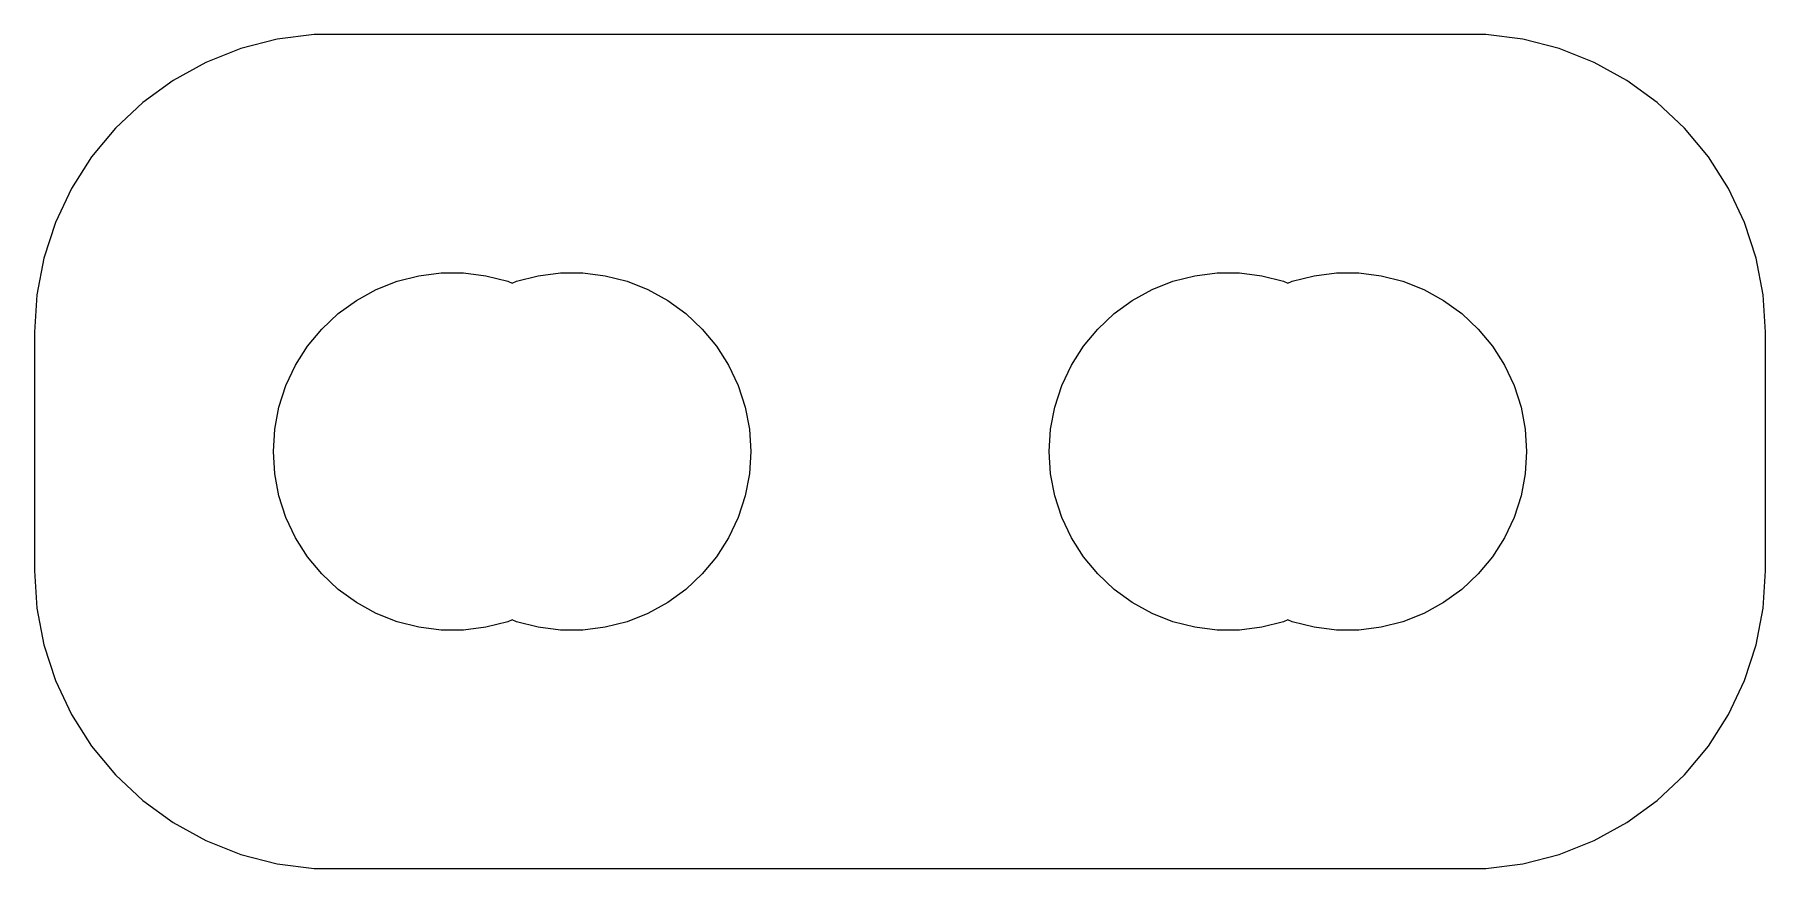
# Model space of a CAD drawing. Header units: metres. Extents: x -14.5 to 14.5, y -7 to 7.
import ezdxf

# ---------------------------------------------------------------- set-up
doc = ezdxf.new("R2010")
doc.units = ezdxf.units.M

msp = doc.modelspace()

# ---------------------------------------------------------------- linework, layer by layer
for p, q in [((-9.81395, 6.99013), (-10.4369, 6.91142)), ((9.81395, 6.99013), (-9.81395, 6.99013)), ((10.4369, 6.91142), (9.81395, 6.99013)), ((-11.0451, 6.75528), (-11.6289, 6.52412)), ((-10.4369, 6.91142), (-11.0451, 6.75528)), ((11.0451, 6.75528), (10.4369, 6.91142)), ((11.6289, 6.52412), (11.0451, 6.75528)), ((-11.6289, 6.52412), (-12.1791, 6.22163)), ((12.1791, 6.22163), (11.6289, 6.52412)), ((-12.1791, 6.22163), (-12.6871, 5.85255)), ((12.6871, 5.85255), (12.1791, 6.22163)), ((-12.6871, 5.85255), (-13.1448, 5.42273)), ((13.1448, 5.42273), (12.6871, 5.85255)), ((-13.1448, 5.42273), (-13.5451, 4.93892)), ((13.5451, 4.93892), (13.1448, 5.42273)), ((-13.5451, 4.93892), (-13.8815, 4.40877)), ((13.8815, 4.40877), (13.5451, 4.93892)), ((-13.8815, 4.40877), (-14.1489, 3.84062)), ((14.1489, 3.84062), (13.8815, 4.40877)), ((-14.1489, 3.84062), (-14.3429, 3.24344)), ((14.3429, 3.24344), (14.1489, 3.84062)), ((-14.3429, 3.24344), (-14.4606, 2.62666)), ((14.4606, 2.62666), (14.3429, 3.24344)), ((-8.42705, 2.85316), (-8.06213, 2.94685)), ((-8.06213, 2.94685), (-7.68837, 2.99408)), ((-7.68837, 2.99408), (-7.31161, 2.99408)), ((-7.31161, 2.99408), (-6.93785, 2.94685)), ((-6.93785, 2.94685), (-6.57294, 2.85316)), ((-6.42705, 2.85316), (-6.06213, 2.94685)), ((-6.06213, 2.94685), (-5.68837, 2.99408)), ((-5.68837, 2.99408), (-5.31161, 2.99408)), ((-5.31161, 2.99408), (-4.93785, 2.94685)), ((-4.93785, 2.94685), (-4.57294, 2.85316)), ((4.57294, 2.85316), (4.93785, 2.94685)), ((4.93785, 2.94685), (5.31161, 2.99408)), ((5.31161, 2.99408), (5.68837, 2.99408)), ((5.68837, 2.99408), (6.06213, 2.94685)), ((6.06213, 2.94685), (6.42705, 2.85316)), ((6.57294, 2.85316), (6.93785, 2.94685)), ((6.93785, 2.94685), (7.31161, 2.99408)), ((7.31161, 2.99408), (7.68837, 2.99408)), ((7.68837, 2.99408), (8.06213, 2.94685)), ((8.06213, 2.94685), (8.42705, 2.85316)), ((-14.4606, 2.62666), (-14.5, 2)), ((-9.10747, 2.53297), (-8.77733, 2.71448)), ((-8.77733, 2.71448), (-8.42705, 2.85316)), ((-6.57294, 2.85316), (-6.49998, 2.82428)), ((-6.49998, 2.82428), (-6.42705, 2.85316)), ((-4.57294, 2.85316), (-4.22266, 2.71448)), ((-4.22266, 2.71448), (-3.89252, 2.53297)), ((3.89252, 2.53297), (4.22266, 2.71448)), ((4.22266, 2.71448), (4.57294, 2.85316)), ((6.42705, 2.85316), (6.49998, 2.82428)), ((6.49998, 2.82428), (6.57294, 2.85316)), ((8.42705, 2.85316), (8.77733, 2.71448)), ((8.77733, 2.71448), (9.10747, 2.53297)), ((14.5, 2), (14.4606, 2.62666)), ((-9.41226, 2.31154), (-9.10747, 2.53297)), ((-3.89252, 2.53297), (-3.58772, 2.31154)), ((3.58772, 2.31154), (3.89252, 2.53297)), ((9.10747, 2.53297), (9.41226, 2.31154)), ((-9.92705, 1.76335), (-9.6869, 2.05363)), ((-9.6869, 2.05363), (-9.41226, 2.31154)), ((-3.58772, 2.31154), (-3.31308, 2.05363)), ((-3.31308, 2.05363), (-3.07294, 1.76335)), ((3.07294, 1.76335), (3.31308, 2.05363)), ((3.31308, 2.05363), (3.58772, 2.31154)), ((9.41226, 2.31154), (9.6869, 2.05363)), ((9.6869, 2.05363), (9.92705, 1.76335)), ((-14.5, 2), (-14.5, -2)), ((-10.1289, 1.44525), (-9.92705, 1.76335)), ((-3.07294, 1.76335), (-2.87108, 1.44525)), ((2.87108, 1.44525), (3.07294, 1.76335)), ((9.92705, 1.76335), (10.1289, 1.44525)), ((14.5, -2), (14.5, 2)), ((-10.2893, 1.10437), (-10.1289, 1.44525)), ((-2.87108, 1.44525), (-2.71066, 1.10437)), ((2.71066, 1.10437), (2.87108, 1.44525)), ((10.1289, 1.44525), (10.2893, 1.10437)), ((-10.4057, 0.746063), (-10.2893, 1.10437)), ((-2.71066, 1.10437), (-2.59424, 0.746063)), ((2.59424, 0.746063), (2.71066, 1.10437)), ((10.2893, 1.10437), (10.4057, 0.746063)), ((-10.4763, 0.375992), (-10.4057, 0.746063)), ((-2.59424, 0.746063), (-2.52365, 0.375992)), ((2.52365, 0.375992), (2.59424, 0.746063)), ((10.4057, 0.746063), (10.4763, 0.375992)), ((-10.5, 0), (-10.4763, 0.375992)), ((-2.52365, 0.375992), (-2.5, 0)), ((2.5, 0), (2.52365, 0.375992)), ((10.4763, 0.375992), (10.5, 0)), ((-10.4763, -0.375992), (-10.5, 0)), ((-2.5, 0), (-2.52365, -0.375992)), ((2.52365, -0.375992), (2.5, 0)), ((10.5, 0), (10.4763, -0.375992)), ((-10.4057, -0.746063), (-10.4763, -0.375992)), ((-2.52365, -0.375992), (-2.59424, -0.746063)), ((2.59424, -0.746063), (2.52365, -0.375992)), ((10.4763, -0.375992), (10.4057, -0.746063)), ((-10.2893, -1.10437), (-10.4057, -0.746063)), ((-2.59424, -0.746063), (-2.71066, -1.10437)), ((2.71066, -1.10437), (2.59424, -0.746063)), ((10.4057, -0.746063), (10.2893, -1.10437)), ((-10.1289, -1.44525), (-10.2893, -1.10437)), ((-2.71066, -1.10437), (-2.87108, -1.44525)), ((2.87108, -1.44525), (2.71066, -1.10437)), ((10.2893, -1.10437), (10.1289, -1.44525)), ((-9.92705, -1.76335), (-10.1289, -1.44525)), ((-2.87108, -1.44525), (-3.07294, -1.76335)), ((3.07294, -1.76335), (2.87108, -1.44525)), ((10.1289, -1.44525), (9.92705, -1.76335)), ((-14.5, -2), (-14.4606, -2.62666)), ((-9.6869, -2.05363), (-9.92705, -1.76335)), ((-3.07294, -1.76335), (-3.31308, -2.05363)), ((3.31308, -2.05363), (3.07294, -1.76335)), ((9.92705, -1.76335), (9.6869, -2.05363)), ((14.4606, -2.62666), (14.5, -2)), ((-9.41226, -2.31154), (-9.6869, -2.05363)), ((-9.10747, -2.53297), (-9.41226, -2.31154)), ((-3.58772, -2.31154), (-3.89252, -2.53297)), ((-3.31308, -2.05363), (-3.58772, -2.31154)), ((3.58772, -2.31154), (3.31308, -2.05363)), ((3.89252, -2.53297), (3.58772, -2.31154)), ((9.41226, -2.31154), (9.10747, -2.53297)), ((9.6869, -2.05363), (9.41226, -2.31154)), ((-8.77733, -2.71448), (-9.10747, -2.53297)), ((-3.89252, -2.53297), (-4.22266, -2.71448)), ((4.22266, -2.71448), (3.89252, -2.53297)), ((9.10747, -2.53297), (8.77733, -2.71448)), ((-14.4606, -2.62666), (-14.3429, -3.24344)), ((-8.42705, -2.85316), (-8.77733, -2.71448)), ((-8.06213, -2.94685), (-8.42705, -2.85316)), ((-6.57294, -2.85316), (-6.93785, -2.94685)), ((-6.49998, -2.82428), (-6.57294, -2.85316)), ((-6.42705, -2.85316), (-6.49998, -2.82428)), ((-6.06213, -2.94685), (-6.42705, -2.85316)), ((-4.57294, -2.85316), (-4.93785, -2.94685)), ((-4.22266, -2.71448), (-4.57294, -2.85316)), ((4.57294, -2.85316), (4.22266, -2.71448)), ((4.93785, -2.94685), (4.57294, -2.85316)), ((6.42705, -2.85316), (6.06213, -2.94685)), ((6.49998, -2.82428), (6.42705, -2.85316)), ((6.57294, -2.85316), (6.49998, -2.82428)), ((6.93785, -2.94685), (6.57294, -2.85316)), ((8.42705, -2.85316), (8.06213, -2.94685)), ((8.77733, -2.71448), (8.42705, -2.85316)), ((14.3429, -3.24344), (14.4606, -2.62666)), ((-7.68837, -2.99408), (-8.06213, -2.94685)), ((-7.31161, -2.99408), (-7.68837, -2.99408)), ((-6.93785, -2.94685), (-7.31161, -2.99408)), ((-5.68837, -2.99408), (-6.06213, -2.94685)), ((-5.31161, -2.99408), (-5.68837, -2.99408)), ((-4.93785, -2.94685), (-5.31161, -2.99408)), ((5.31161, -2.99408), (4.93785, -2.94685)), ((5.68837, -2.99408), (5.31161, -2.99408)), ((6.06213, -2.94685), (5.68837, -2.99408)), ((7.31161, -2.99408), (6.93785, -2.94685)), ((7.68837, -2.99408), (7.31161, -2.99408)), ((8.06213, -2.94685), (7.68837, -2.99408)), ((-14.3429, -3.24344), (-14.1489, -3.84062)), ((14.1489, -3.84062), (14.3429, -3.24344)), ((-14.1489, -3.84062), (-13.8815, -4.40877)), ((13.8815, -4.40877), (14.1489, -3.84062)), ((-13.8815, -4.40877), (-13.5451, -4.93892)), ((13.5451, -4.93892), (13.8815, -4.40877)), ((-13.5451, -4.93892), (-13.1448, -5.42273)), ((13.1448, -5.42273), (13.5451, -4.93892)), ((-13.1448, -5.42273), (-12.6871, -5.85255)), ((12.6871, -5.85255), (13.1448, -5.42273)), ((-12.6871, -5.85255), (-12.1791, -6.22163)), ((12.1791, -6.22163), (12.6871, -5.85255)), ((-12.1791, -6.22163), (-11.6289, -6.52412)), ((11.6289, -6.52412), (12.1791, -6.22163)), ((-11.6289, -6.52412), (-11.0451, -6.75528)), ((11.0451, -6.75528), (11.6289, -6.52412)), ((-11.0451, -6.75528), (-10.4369, -6.91142)), ((-10.4369, -6.91142), (-9.81395, -6.99013)), ((9.81395, -6.99013), (10.4369, -6.91142)), ((10.4369, -6.91142), (11.0451, -6.75528)), ((-9.81395, -6.99013), (9.81395, -6.99013))]:
    msp.add_line(p, q)

doc.saveas('drawing.dxf')
